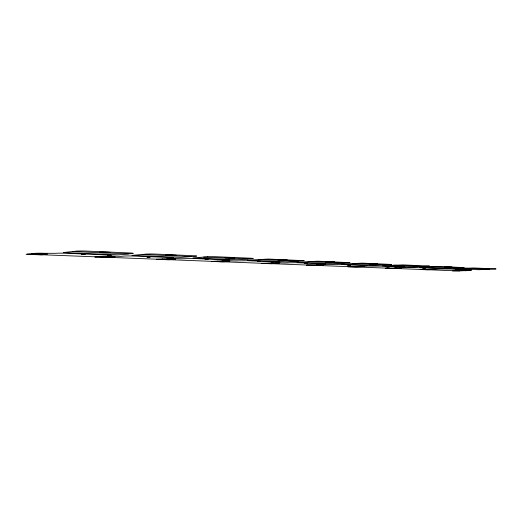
<?xml version="1.0" encoding="UTF-8"?>
<svg xmlns="http://www.w3.org/2000/svg" width="522" height="522" viewBox="0 0 522 522"><rect width="100%" height="100%" fill="white"/><g stroke="black" fill="none" stroke-linecap="round" stroke-linejoin="round"><path stroke-width="0.78" d="M102.978 252.387L106.514 252.42L102.991 252.407M169.317 255.238L172.593 255.265L169.35 255.271M109.02 256.726L105.803 256.693L109.039 256.707M372.01 263.962L374.633 263.956L372.029 263.982M150.042 257.137L146.891 257.118L150.049 257.118M318.792 264.961L316.241 264.954L318.792 264.948M331.6 262.116L328.886 262.129L331.62 262.096M281.241 260.054L284.131 260.054M284.105 260.073L281.267 260.08M228.362 257.777L231.422 257.803L228.362 257.803M166.89 259.075L169.898 259.095L166.916 259.101M394.704 268.047L397.059 268.04L394.71 268.06M455.967 269.6L458.231 269.587L455.993 269.613M304.809 263.479L307.458 263.473M307.451 263.493L304.822 263.506M359.619 266.546L357.211 266.566L359.651 266.553M422.944 268.262L425.28 268.243L422.937 268.275M430.272 269.443L431.433 269.378M465.213 270.768L467.275 270.585L452.326 270.781L469.461 270.605L470.968 270.461L466.348 270.213L471.692 269.92L450.806 269.006L434.395 268.934L439.687 268.615L417.202 267.629L399.695 267.545L404.909 267.212L380.336 266.122L361.883 266.024L366.999 265.665L340.024 264.478L320.528 264.367L325.513 263.995L295.759 262.67L284.842 262.938L275.101 262.546L279.916 262.161L247.284 260.687L235.742 260.967L224.969 260.537L229.576 260.113L193.199 258.481L181.336 258.788L169.363 258.305L172.704 258.044A6.238 0.339 0.3 0 0 170.864 257.568L132.895 256.015A6.512 0.359 0.5 0 0 123.942 256.074L120.719 256.354L107.33 255.819L110.52 255.526A6.701 0.372 0.6 0 0 107.891 254.997L65.25 253.255A7.04 0.398 0.8 0 0 55.789 253.314L44.207 253.287A7.093 0.391 0.8 0 0 34.746 253.346L26.1 254.292L41.225 254.873L46.66 254.305A8.365 0.463 0.8 0 0 42.543 253.633A8.365 0.463 0.8 0 0 31.437 253.705M481.225 268.452L477.486 268.654L484.912 268.556L480.064 268.628L482.361 268.582L481.284 268.549M430.317 269.352L429.267 269.385L431.4 269.372M27.131 254.175L459.993 270.977M72.852 251.526L128.497 253.894M142.114 254.475L191.509 256.583M203.639 257.098L247.78 258.977M258.658 259.441L298.336 261.13M308.143 261.548L344.011 263.075M352.892 263.453L385.471 264.843M393.555 265.189L423.277 266.455M430.67 266.768L457.892 267.923M464.678 268.217L489.701 269.28M401.516 267.988L393.118 268.484L385.575 268.197L401.516 267.988M325.885 262.116L334.615 262.083L325.885 262.116M279.048 263.173L271.146 263.767L261.281 263.388L271.205 262.886L279.042 263.199M304.045 260.667L287.257 261.803L247.722 260.171L268.425 259.042L304.045 260.667M429.371 266.063L412.054 266.97L382.326 265.737L402.906 264.882L429.365 266.076M278.089 260.054L287.276 260.054L278.122 260.041M495.9 268.934L478.609 269.724L453.52 268.686L473.689 267.956L495.9 268.934M225.028 257.764L234.75 257.803L225.06 257.744M165.768 255.206L176.149 255.291L165.768 255.206M408.53 265.672L416.523 265.613L408.556 265.659M364.291 266.533L356.011 267.049L347.796 266.735L364.278 266.553M391.474 264.432L374.241 265.404L341.695 264.06L362.398 263.127L391.474 264.432M435.733 269.345L427.244 269.809L420.301 269.541L435.733 269.345M369.171 263.969L377.491 263.936L369.171 263.969M323.633 264.941L315.516 265.483L306.531 265.137L316.482 264.68L323.633 264.941M464.051 267.564L446.721 268.406L419.46 267.277L439.857 266.488L464.032 267.584M349.884 262.651L332.821 263.688L297.038 262.207L317.794 261.189L349.884 262.651M444.509 267.205L452.189 267.14L444.548 267.199M37.349 253.973L40.853 254.038L37.375 253.966M257.49 261.568L260.276 261.587L257.509 261.561M81.732 254.449L85.119 254.514L81.758 254.442M205.133 259.447L208.082 259.46L205.153 259.441M271.296 263.186L273.972 263.186L271.296 263.186M387.024 266.807L389.445 266.801L387.043 266.801M221.765 261.235L224.584 261.261L221.791 261.228M447.139 267.192L449.546 267.179L447.158 267.186M347.809 265.215L350.327 265.222L347.809 265.215M411.284 265.646L413.77 265.626L411.336 265.639M460.939 270.65L463.118 270.637L460.939 270.65M76.558 251.141L63.24 252.531L118.377 254.814L132.392 253.542A6.923 0.405 0.5 0 0 129.913 252.968L86.411 251.075A7.275 0.431 0.7 0 0 76.558 251.141M100.602 256.426L94.86 256.948L108.328 257.47L114.142 256.961A7.726 0.418 0.5 0 0 111.114 256.361A7.726 0.418 0.5 0 0 100.602 256.426M146.056 254.129L131.89 255.375L180.932 257.405L195.58 256.263A6.44 0.365 0.3 0 0 193.916 255.747L155.36 254.07A6.727 0.391 0.4 0 0 146.056 254.129M162.296 258.853L156.261 259.323L168.338 259.793L174.426 259.33A7.21 0.378 0.3 0 0 172.286 258.795A7.21 0.378 0.3 0 0 162.296 258.853M207.743 256.785L192.99 257.901L236.897 259.721L251.969 258.69A6.049 0.326 0 0 0 250.965 258.227L216.552 256.733A6.284 0.352 0.2 0 0 207.743 256.785M217.674 261.033L211.436 261.457L222.326 261.881L228.597 261.463A6.779 0.346 0.1 0 0 227.181 260.974A6.779 0.346 0.1 0 0 217.674 261.033M101.907 252.661A5.605 0.333 0.6 0 0 110.344 252.472A5.605 0.333 0.6 0 0 101.966 252.093A5.605 0.333 0.6 0 0 101.907 252.661"/></g></svg>
